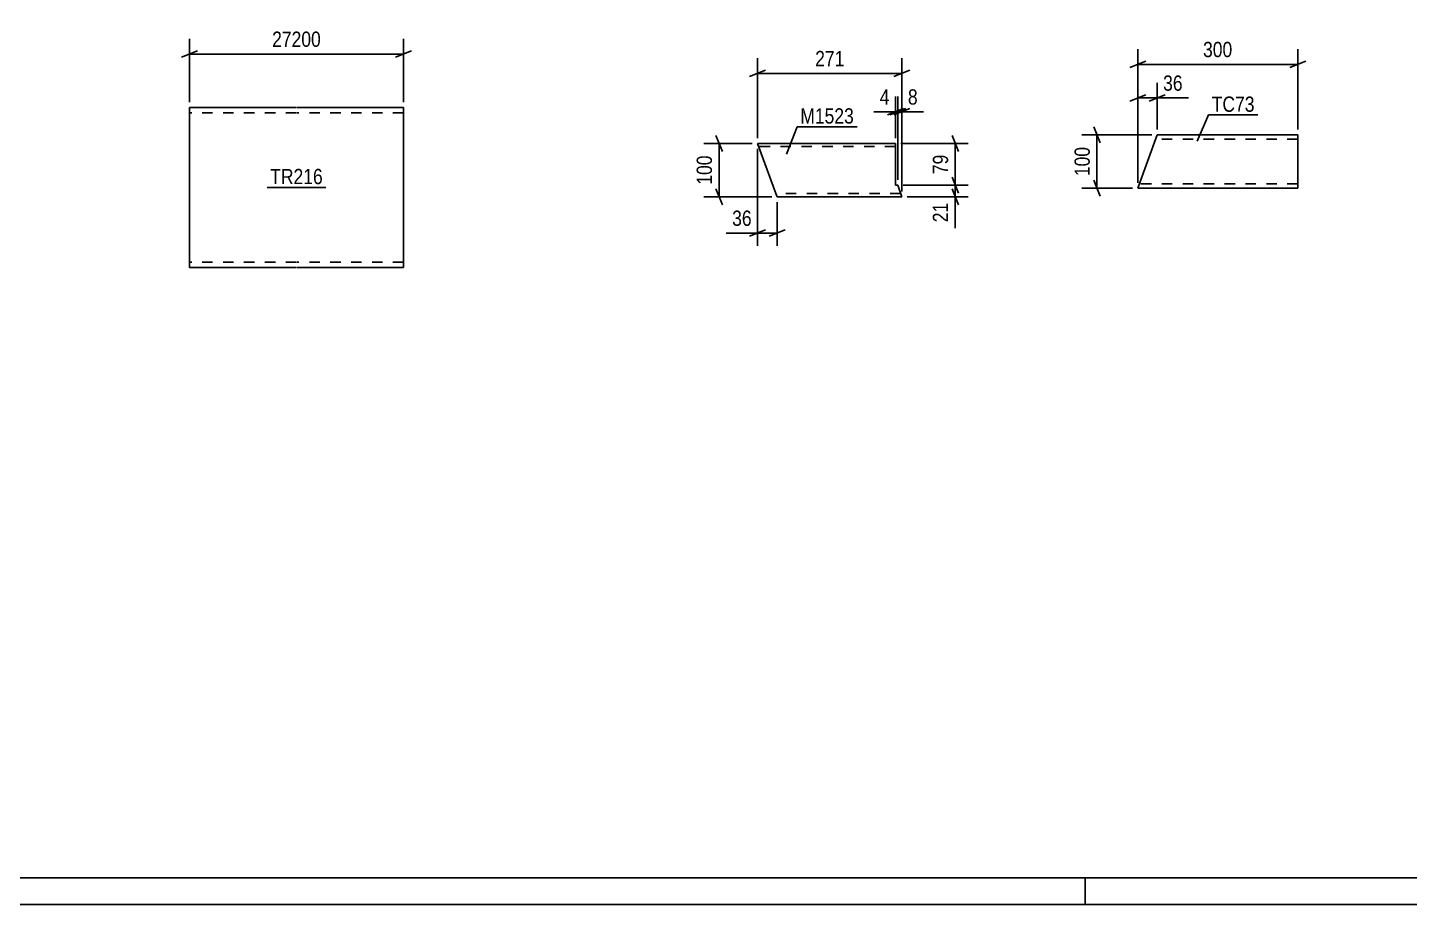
# Model space of a CAD drawing. Header units: millimetres. Extents: x 0 to 1189, y 0 to 841.
# Drawn here: x 360.7 to 619.8, y 0 to 164.4 of the extents above; entities that cross this region are included whole.
import ezdxf

# ---------------------------------------------------------------- set-up
doc = ezdxf.new("R2010")
doc.units = ezdxf.units.MM
doc.linetypes.add('DXK_LINE_DOT2', pattern=[3.9198, 1.9599, -1.9599])
doc.styles.add('Arial Narrow', font='ARIALN.TTF', dxfattribs={"height": 0.2})

# ---------------------------------------------------------------- blocks, each defined once
blk = doc.blocks.new('Unknown-761551702-1163')
at = {"color": 5, "linetype": 'Continuous'}
for p, q in [((5, 5), (1184, 5)), ((559, 0), (559, 5)), ((0, 0), (1189, 0))]:
    blk.add_line(p, q, dxfattribs=at)
blk = doc.blocks.new('Part-761551702-25266 - 25265')
at = {"color": 2, "linetype": 'Continuous'}
for p, q in [((572.52, 144.3), (568.88, 134.3)), ((598.88, 144.3), (572.52, 144.3)), ((598.88, 144.3), (598.88, 142.7)), ((598.88, 135.9), (598.88, 142.7)), ((598.88, 134.3), (598.88, 135.9)), ((598.88, 134.3), (568.88, 134.3))]:
    blk.add_line(p, q, dxfattribs=at)
at = {"color": 7, "linetype": 'DXK_LINE_DOT2'}
for p, q in [((598.88, 143.5), (572.23, 143.5)), ((598.88, 144.18), (598.88, 142.7)), ((598.88, 135.1), (569.17, 135.1)), ((598.88, 134.3), (598.88, 134.77))]:
    blk.add_line(p, q, dxfattribs=at)
blk = doc.blocks.new('Part-761551702-22402 - 22401')
at = {"color": 2, "linetype": 'Continuous'}
for p, q in [((411.07, 149.46), (391.07, 149.46)), ((391.07, 121.46), (391.07, 149.46)), ((431.17, 149.46), (411.17, 149.46)), ((431.17, 149.46), (431.17, 119.46)), ((391.07, 121.46), (391.07, 119.46)), ((411.07, 119.46), (391.07, 119.46)), ((431.17, 119.46), (411.17, 119.46))]:
    blk.add_line(p, q, dxfattribs=at)
at = {"color": 7, "linetype": 'DXK_LINE_DOT2'}
for p, q in [((411.07, 148.46), (391.07, 148.46)), ((431.17, 148.46), (411.17, 148.46)), ((391.07, 119.62), (391.07, 121.46)), ((391.07, 120.46), (391.07, 120.54)), ((411.07, 120.46), (391.07, 120.46)), ((431.17, 120.46), (411.17, 120.46)), ((431.17, 120.46), (431.17, 120.54))]:
    blk.add_line(p, q, dxfattribs=at)
blk = doc.blocks.new('Part-761551702-22508 - 22507')
at = {"color": 2, "linetype": 'Continuous'}
for p, q in [((523.44, 142.7), (497.6, 142.7)), ((501.21, 132.79), (497.6, 142.7)), ((523.44, 142.7), (523.44, 142.61)), ((523.44, 142.61), (523.44, 141.5)), ((523.44, 141.5), (523.44, 134.84)), ((523.44, 134.84), (523.88, 134.84)), ((523.88, 134.84), (524.66, 132.7)), ((501.21, 132.79), (501.24, 132.7)), ((501.24, 132.7), (524.66, 132.7))]:
    blk.add_line(p, q, dxfattribs=at)
at = {"color": 7, "linetype": 'DXK_LINE_DOT2'}
for p, q in [((523.44, 142.1), (497.82, 142.1)), ((523.44, 141.5), (523.44, 142.35)), ((523.44, 141.73), (523.44, 141.5)), ((501.03, 133.3), (501.01, 133.35)), ((524.44, 133.3), (501.03, 133.3))]:
    blk.add_line(p, q, dxfattribs=at)
blk = doc.blocks.new('StraightDimension-761551702-25296 - 25265')
at = {"color": 7, "linetype": 'Continuous'}
for p, q in [((570.38, 158.13), (567.38, 156.93)), ((568.88, 135.3), (568.88, 160.38)), ((597.38, 156.93), (600.38, 158.13)), ((598.88, 145.3), (598.88, 160.38)), ((568.88, 157.53), (598.88, 157.53))]:
    blk.add_line(p, q, dxfattribs=at)
at = {"color": 0}
blk.add_wipeout([(587.22, 158.28), (587.22, 162.48), (580.53, 162.48), (580.53, 158.28)], dxfattribs=at)
at = {"color": 3, "style": 'Arial Narrow'}
blk.add_text('300', height=2.863, dxfattribs=at).set_placement((581.13, 158.88))
blk = doc.blocks.new('StraightDimension-761551702-25272 - 25265')
at = {"color": 7, "linetype": 'Continuous'}
for p, q in [((568.88, 135.3), (568.88, 154.08)), ((572.52, 145.3), (572.52, 154.08)), ((567.38, 150.63), (570.38, 151.83)), ((568.88, 151.23), (572.52, 151.23)), ((574.02, 151.83), (571.02, 150.63))]:
    blk.add_line(p, q, dxfattribs=at)
at = {"color": 0}
blk.add_wipeout([(577.9, 151.98), (577.9, 156.18), (573.04, 156.18), (573.04, 151.98)], dxfattribs=at)
at = {"color": 7, "linetype": 'Continuous'}
blk.add_line((572.52, 151.23), (578.42, 151.23), dxfattribs=at)
blk.add_line((572.52, 151.23), (578.42, 151.23), dxfattribs=at)
at = {"color": 3, "style": 'Arial Narrow'}
blk.add_text('36', height=2.863, dxfattribs=at).set_placement((573.64, 152.58))
blk = doc.blocks.new('StraightDimension-761551702-25313 - 25265')
at = {"color": 7, "linetype": 'Continuous'}
for p, q in [((560.64, 145.8), (561.84, 142.8)), ((571.52, 144.3), (558.39, 144.3)), ((561.24, 134.3), (561.24, 144.3)), ((561.84, 132.8), (560.64, 135.8)), ((567.88, 134.3), (558.39, 134.3))]:
    blk.add_line(p, q, dxfattribs=at)
at = {"color": 0}
blk.add_wipeout([(560.49, 142.64), (556.29, 142.64), (556.29, 135.96), (560.49, 135.96)], dxfattribs=at)
at = {"color": 3, "style": 'Arial Narrow'}
blk.add_text('100', height=2.863, rotation=90.0002, dxfattribs=at).set_placement((559.89, 136.56))
blk = doc.blocks.new('StraightDimension-761551702-22719 - 22401')
at = {"color": 7, "linetype": 'Continuous'}
for p, q in [((391.07, 150.46), (391.07, 162.31)), ((431.17, 150.46), (431.17, 162.31)), ((392.57, 160.06), (389.57, 158.86)), ((391.07, 159.46), (431.17, 159.46)), ((429.67, 158.86), (432.67, 160.06))]:
    blk.add_line(p, q, dxfattribs=at)
at = {"color": 0}
blk.add_wipeout([(416.29, 160.21), (416.29, 164.41), (405.95, 164.41), (405.95, 160.21)], dxfattribs=at)
at = {"color": 3, "style": 'Arial Narrow'}
blk.add_text('27200', height=2.863, dxfattribs=at).set_placement((406.55, 160.81))
blk = doc.blocks.new('StraightDimension-761551702-22909 - 22507')
at = {"color": 7, "linetype": 'Continuous'}
for p, q in [((497.6, 143.7), (497.6, 158.68)), ((524.66, 133.7), (524.66, 158.68)), ((499.1, 156.43), (496.1, 155.23)), ((497.6, 155.83), (524.66, 155.83)), ((523.16, 155.23), (526.16, 156.43))]:
    blk.add_line(p, q, dxfattribs=at)
at = {"color": 0}
blk.add_wipeout([(514.47, 156.58), (514.47, 160.78), (507.79, 160.78), (507.79, 156.58)], dxfattribs=at)
at = {"color": 3, "style": 'Arial Narrow'}
blk.add_text('271', height=2.863, dxfattribs=at).set_placement((508.39, 157.18))
blk = doc.blocks.new('StraightDimension-761551702-24930 - 22507')
at = {"color": 7, "linetype": 'Continuous'}
for p, q in [((523.44, 143.7), (523.44, 151.48)), ((523.88, 135.84), (523.88, 151.48)), ((521.94, 148.03), (524.94, 149.23)), ((525.38, 149.23), (522.38, 148.03)), ((523.44, 148.63), (523.88, 148.63))]:
    blk.add_line(p, q, dxfattribs=at)
at = {"color": 0}
blk.add_wipeout([(522.91, 149.38), (522.91, 153.58), (519.89, 153.58), (519.89, 149.38)], dxfattribs=at)
at = {"color": 7, "linetype": 'Continuous'}
blk.add_line((523.44, 148.63), (519.36, 148.63), dxfattribs=at)
blk.add_line((523.44, 148.63), (519.36, 148.63), dxfattribs=at)
at = {"color": 3, "style": 'Arial Narrow'}
blk.add_text('4', height=2.86, dxfattribs=at).set_placement((520.49, 149.98))
blk = doc.blocks.new('StraightDimension-761551702-22883 - 22507')
at = {"color": 7, "linetype": 'Continuous'}
for p, q in [((496.6, 142.7), (487.53, 142.7)), ((489.78, 144.2), (490.98, 141.2)), ((490.38, 132.7), (490.38, 142.7)), ((500.24, 132.7), (487.53, 132.7)), ((490.98, 131.2), (489.78, 134.2))]:
    blk.add_line(p, q, dxfattribs=at)
at = {"color": 0}
blk.add_wipeout([(489.63, 141.04), (485.43, 141.04), (485.43, 134.36), (489.63, 134.36)], dxfattribs=at)
at = {"color": 3, "style": 'Arial Narrow'}
blk.add_text('100', height=2.863, rotation=90.0002, dxfattribs=at).set_placement((489.03, 134.96))
blk = doc.blocks.new('StraightDimension-761551702-24929 - 22507')
at = {"color": 7, "linetype": 'Continuous'}
for p, q in [((523.88, 135.84), (523.88, 151.48)), ((524.66, 133.7), (524.66, 151.48)), ((522.38, 148.03), (525.38, 149.23)), ((526.16, 149.23), (523.16, 148.03)), ((523.88, 148.63), (524.66, 148.63))]:
    blk.add_line(p, q, dxfattribs=at)
at = {"color": 0}
blk.add_wipeout([(528.21, 149.38), (528.21, 153.58), (525.18, 153.58), (525.18, 149.38)], dxfattribs=at)
at = {"color": 7, "linetype": 'Continuous'}
blk.add_line((524.66, 148.63), (528.73, 148.63), dxfattribs=at)
blk.add_line((524.66, 148.63), (528.73, 148.63), dxfattribs=at)
at = {"color": 3, "style": 'Arial Narrow'}
blk.add_text('8', height=2.86, dxfattribs=at).set_placement((525.78, 149.98))
blk = doc.blocks.new('StraightDimension-761551702-22889 - 22507')
at = {"color": 7, "linetype": 'Continuous'}
for p, q in [((497.6, 141.7), (497.6, 123.49)), ((501.24, 131.7), (501.24, 123.49)), ((496.1, 125.29), (499.1, 126.49)), ((497.6, 125.89), (501.24, 125.89)), ((502.74, 126.49), (499.74, 125.29))]:
    blk.add_line(p, q, dxfattribs=at)
at = {"color": 0}
blk.add_wipeout([(497.08, 126.64), (497.08, 130.84), (492.22, 130.84), (492.22, 126.64)], dxfattribs=at)
at = {"color": 7, "linetype": 'Continuous'}
blk.add_line((497.6, 125.89), (491.7, 125.89), dxfattribs=at)
blk.add_line((497.6, 125.89), (491.7, 125.89), dxfattribs=at)
at = {"color": 3, "style": 'Arial Narrow'}
blk.add_text('36', height=2.863, dxfattribs=at).set_placement((492.82, 127.24))
blk = doc.blocks.new('StraightDimension-761551702-24975 - 22507')
at = {"color": 7, "linetype": 'Continuous'}
for p, q in [((524.44, 142.7), (537.06, 142.7)), ((534.06, 144.2), (535.26, 141.2)), ((534.66, 134.84), (534.66, 142.7)), ((524.88, 134.84), (537.06, 134.84)), ((535.26, 133.34), (534.06, 136.34))]:
    blk.add_line(p, q, dxfattribs=at)
at = {"color": 0}
blk.add_wipeout([(533.91, 141.2), (529.71, 141.2), (529.71, 136.34), (533.91, 136.34)], dxfattribs=at)
at = {"color": 3, "style": 'Arial Narrow'}
blk.add_text('79', height=2.863, rotation=90.0002, dxfattribs=at).set_placement((533.31, 136.94))
blk = doc.blocks.new('StraightDimension-761551702-24976 - 22507')
at = {"color": 7, "linetype": 'Continuous'}
for p, q in [((524.88, 134.84), (537.06, 134.84)), ((534.06, 136.34), (535.26, 133.34)), ((534.66, 132.7), (534.66, 134.84)), ((525.66, 132.7), (537.06, 132.7)), ((535.26, 131.2), (534.06, 134.2))]:
    blk.add_line(p, q, dxfattribs=at)
at = {"color": 0}
blk.add_wipeout([(533.91, 132.17), (529.71, 132.17), (529.71, 127.32), (533.91, 127.32)], dxfattribs=at)
at = {"color": 7, "linetype": 'Continuous'}
blk.add_line((534.66, 132.7), (534.66, 126.79), dxfattribs=at)
blk.add_line((534.66, 132.7), (534.66, 126.79), dxfattribs=at)
at = {"color": 3, "style": 'Arial Narrow'}
blk.add_text('21', height=2.863, rotation=90.0002, dxfattribs=at).set_placement((533.31, 127.92))
blk = doc.blocks.new('Mark-761551702-25383 - 25265')
at = {"color": 0}
blk.add_wipeout([(590.8, 148.63), (590.8, 151.63), (582.76, 151.63), (582.76, 148.63)], dxfattribs=at)
blk.add_wipeout([(590.8, 148.63), (590.8, 151.63), (582.76, 151.63), (582.76, 148.63)], dxfattribs=at)
at = {"color": 30, "linetype": 'Continuous'}
for p, q in [((580.03, 143.11), (582.16, 148.03)), ((582.16, 148.03), (591.4, 148.03))]:
    blk.add_line(p, q, dxfattribs=at)
at = {"color": 3, "style": 'Arial Narrow'}
blk.add_text('TC73', height=2.863, dxfattribs=at).set_placement((582.76, 148.63))
blk = doc.blocks.new('Mark-761551702-22937 - 22401')
at = {"color": 0}
blk.add_wipeout([(416.05, 135.06), (416.05, 138.06), (406.19, 138.06), (406.19, 135.06)], dxfattribs=at)
blk.add_wipeout([(416.05, 135.06), (416.05, 138.06), (406.19, 138.06), (406.19, 135.06)], dxfattribs=at)
at = {"color": 30, "linetype": 'Continuous'}
blk.add_line((405.59, 134.46), (416.65, 134.46), dxfattribs=at)
at = {"color": 3, "style": 'Arial Narrow'}
blk.add_text('TR216', height=2.863, dxfattribs=at).set_placement((406.19, 135.06))
blk = doc.blocks.new('Mark-761551702-22963 - 22507')
at = {"color": 0}
blk.add_wipeout([(515.65, 146.42), (515.65, 149.42), (505.6, 149.42), (505.6, 146.42)], dxfattribs=at)
blk.add_wipeout([(515.65, 146.42), (515.65, 149.42), (505.6, 149.42), (505.6, 146.42)], dxfattribs=at)
at = {"color": 30, "linetype": 'Continuous'}
for p, q in [((503.04, 140.67), (505, 145.82)), ((505, 145.82), (516.25, 145.82))]:
    blk.add_line(p, q, dxfattribs=at)
at = {"color": 3, "style": 'Arial Narrow'}
blk.add_text('M1523', height=2.863, dxfattribs=at).set_placement((505.6, 146.42))

msp = doc.modelspace()

# ---------------------------------------------------------------- block references
for name in ['Unknown-761551702-1163', 'Part-761551702-22402 - 22401', 'Part-761551702-22508 - 22507', 'Part-761551702-25266 - 25265']:
    msp.add_blockref(name, (0, 0))

# ---------------------------------------------------------------- next in the draw order: block references
for name in ['StraightDimension-761551702-22719 - 22401', 'StraightDimension-761551702-22909 - 22507', 'StraightDimension-761551702-25296 - 25265', 'Mark-761551702-22937 - 22401']:
    msp.add_blockref(name, (0, 0))

# ---------------------------------------------------------------- next in the draw order: block references
for name in ['StraightDimension-761551702-25272 - 25265', 'StraightDimension-761551702-24930 - 22507', 'Mark-761551702-25383 - 25265', 'StraightDimension-761551702-22883 - 22507']:
    msp.add_blockref(name, (0, 0))

# ---------------------------------------------------------------- next in the draw order: block references
for name in ['StraightDimension-761551702-24929 - 22507', 'StraightDimension-761551702-25313 - 25265', 'StraightDimension-761551702-22889 - 22507']:
    msp.add_blockref(name, (0, 0))

# ---------------------------------------------------------------- next in the draw order: block references
for name in ['Mark-761551702-22963 - 22507', 'StraightDimension-761551702-24975 - 22507']:
    msp.add_blockref(name, (0, 0))

# ---------------------------------------------------------------- next in the draw order: block references
msp.add_blockref('StraightDimension-761551702-24976 - 22507', (0, 0))

doc.saveas('drawing.dxf')
